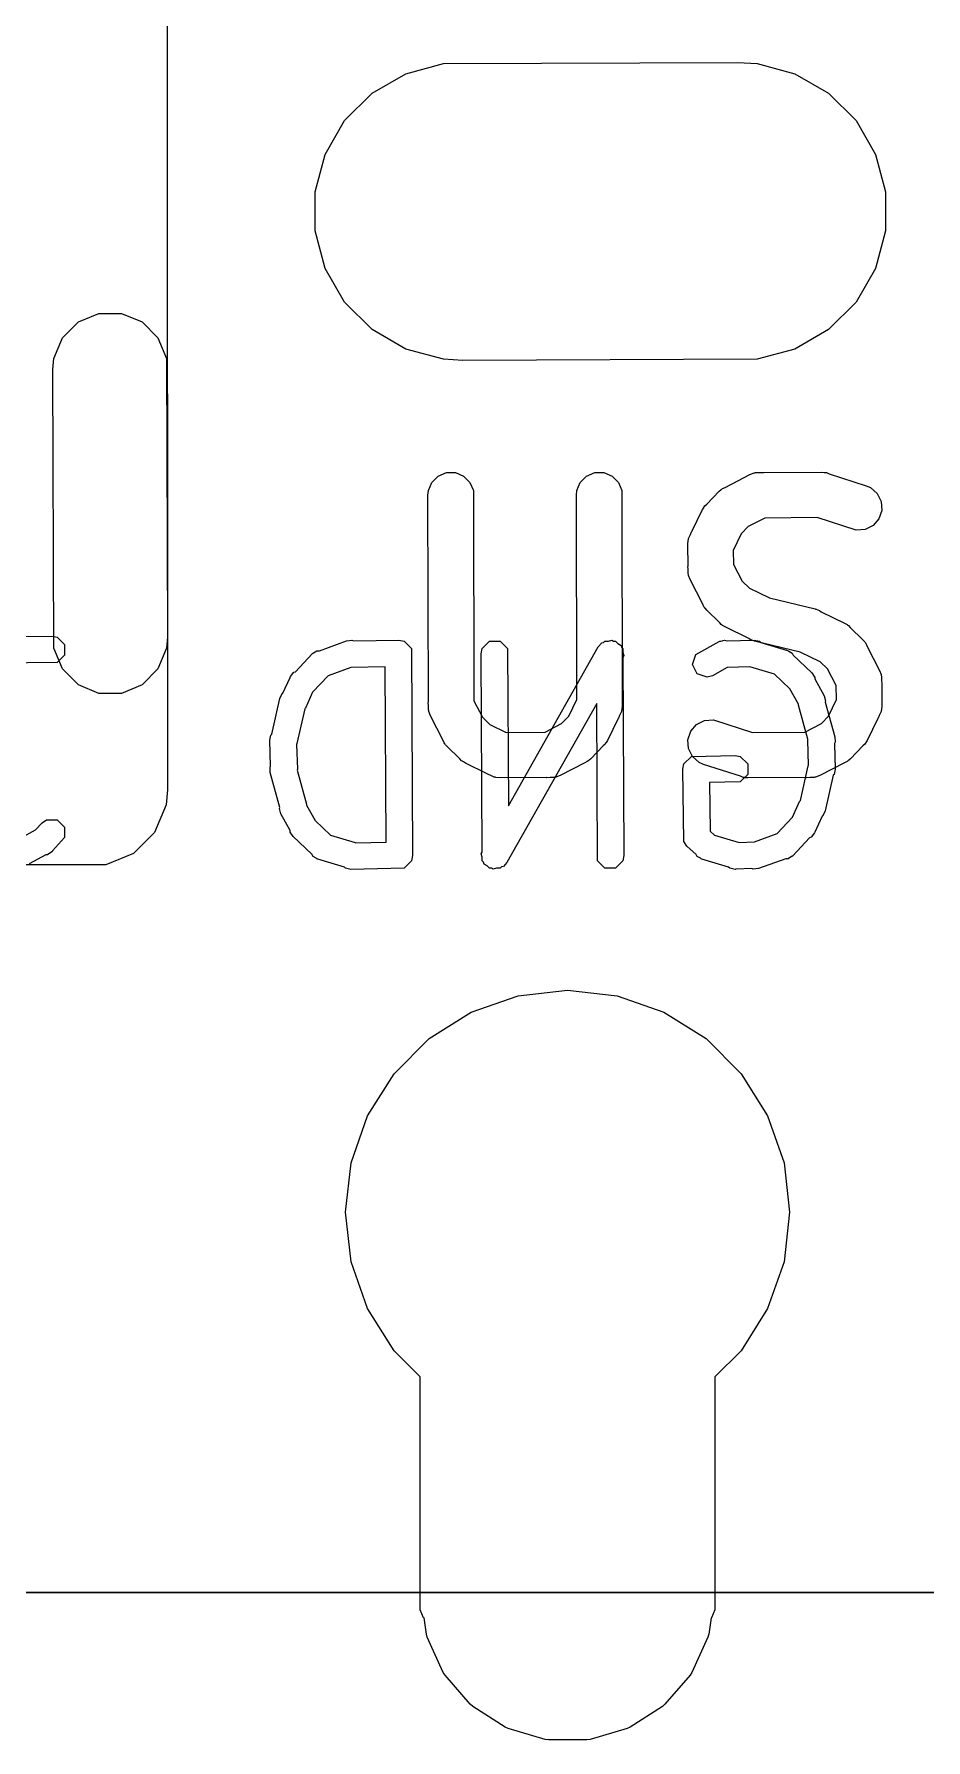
# Model space of a CAD drawing. Extents: x 138 to 258, y -115 to -93.
# Drawn here: x 151.8 to 154.77, y -114.38 to -108.71 of the extents above; entities that cross this region are included whole.
import ezdxf

# ---------------------------------------------------------------- set-up
doc = ezdxf.new("R2010")
doc.units = 0
doc.layers.add('BLACK', color=7, linetype='CONTINUOUS')

msp = doc.modelspace()

# ---------------------------------------------------------------- linework, layer by layer
at = {"layer": 'BLACK', "linetype": 'CONTINUOUS'}
for p, q in [((152.242719, -98.731047), (152.2476, -111.2266)), ((153.039857, -108.846002), (153.16475, -108.812537)), ((153.039857, -108.846002), (153.16475, -108.812537)), ((153.16475, -108.812537), (154.1438, -108.8083)), ((153.16475, -108.812537), (154.1438, -108.8083)), ((154.1438, -108.8083), (154.20845, -108.812537)), ((154.1438, -108.8083), (154.20845, -108.812537)), ((154.20845, -108.812537), (154.333343, -108.846002)), ((154.20845, -108.812537), (154.333343, -108.846002)), ((152.92788, -108.910652), (153.039857, -108.846002)), ((152.92788, -108.910652), (153.039857, -108.846002)), ((154.333343, -108.846002), (154.44532, -108.910652)), ((154.333343, -108.846002), (154.44532, -108.910652)), ((152.836452, -109.00208), (152.92788, -108.910652)), ((152.836452, -109.00208), (152.92788, -108.910652)), ((154.44532, -108.910652), (154.536748, -109.00208)), ((154.44532, -108.910652), (154.536748, -109.00208)), ((152.771802, -109.114057), (152.836452, -109.00208)), ((152.771802, -109.114057), (152.836452, -109.00208)), ((154.536748, -109.00208), (154.601398, -109.114057)), ((154.536748, -109.00208), (154.601398, -109.114057)), ((152.738337, -109.23895), (152.771802, -109.114057)), ((152.738337, -109.23895), (152.771802, -109.114057)), ((154.601398, -109.114057), (154.634863, -109.23895)), ((154.601398, -109.114057), (154.634863, -109.23895)), ((152.738337, -109.36825), (152.738337, -109.23895)), ((152.738337, -109.36825), (152.738337, -109.23895)), ((154.634863, -109.23895), (154.634863, -109.36825)), ((154.634863, -109.23895), (154.634863, -109.36825)), ((152.771802, -109.493143), (152.738337, -109.36825)), ((152.771802, -109.493143), (152.738337, -109.36825)), ((154.634863, -109.36825), (154.601398, -109.493143)), ((154.634863, -109.36825), (154.601398, -109.493143)), ((152.836452, -109.60512), (152.771802, -109.493143)), ((152.836452, -109.60512), (152.771802, -109.493143)), ((154.601398, -109.493143), (154.536748, -109.60512)), ((154.601398, -109.493143), (154.536748, -109.60512)), ((152.92788, -109.696548), (152.836452, -109.60512)), ((152.92788, -109.696548), (152.836452, -109.60512)), ((154.536748, -109.60512), (154.44532, -109.696548)), ((154.536748, -109.60512), (154.44532, -109.696548)), ((151.898705, -109.723764), (151.951264, -109.671205)), ((151.951264, -109.671205), (152.019935, -109.64276)), ((152.019935, -109.64276), (152.094265, -109.64276)), ((152.094265, -109.64276), (152.162936, -109.671205)), ((152.162936, -109.671205), (152.215495, -109.723764)), ((151.87026, -109.792435), (151.898705, -109.723764)), ((152.215495, -109.723764), (152.24394, -109.792435)), ((153.039857, -109.761198), (152.92788, -109.696548)), ((153.039857, -109.761198), (152.92788, -109.696548)), ((154.44532, -109.696548), (154.333343, -109.761198)), ((154.44532, -109.696548), (154.333343, -109.761198)), ((151.8666, -109.8296), (151.87026, -109.792435)), ((152.24394, -109.792435), (152.2476, -110.7186)), ((153.16475, -109.794663), (153.039857, -109.761198)), ((153.16475, -109.794663), (153.039857, -109.761198)), ((153.2294, -109.7989), (153.16475, -109.794663)), ((153.2294, -109.7989), (153.16475, -109.794663)), ((154.20845, -109.794663), (153.2294, -109.7989)), ((154.20845, -109.794663), (153.2294, -109.7989)), ((154.333343, -109.761198), (154.20845, -109.794663)), ((154.333343, -109.761198), (154.20845, -109.794663)), ((151.87026, -110.755765), (151.8666, -109.8296)), ((153.115083, -110.231727), (153.126461, -110.204259)), ((153.126461, -110.204259), (153.147485, -110.183235)), ((153.147485, -110.183235), (153.174953, -110.171857)), ((153.174953, -110.171857), (153.204685, -110.171857)), ((153.204685, -110.171857), (153.232153, -110.183235)), ((153.232153, -110.183235), (153.253177, -110.204259)), ((153.253177, -110.204259), (153.264555, -110.231727)), ((153.608568, -110.231727), (153.619946, -110.204259)), ((153.619946, -110.204259), (153.64097, -110.183235)), ((153.64097, -110.183235), (153.668438, -110.171857)), ((153.668438, -110.171857), (153.69817, -110.171857)), ((153.69817, -110.171857), (153.725638, -110.183235)), ((153.725638, -110.183235), (153.746662, -110.204259)), ((153.746662, -110.204259), (153.75804, -110.231727)), ((154.101982, -110.220776), (154.183836, -110.178438)), ((154.183836, -110.178438), (154.197788, -110.173099)), ((154.197788, -110.173099), (154.200517, -110.172905)), ((154.200517, -110.172905), (154.203048, -110.171857)), ((154.203048, -110.171857), (154.216529, -110.171767)), ((154.216529, -110.171767), (154.227444, -110.170992)), ((154.227444, -110.170992), (154.229511, -110.171681)), ((154.229511, -110.171681), (154.423533, -110.170393)), ((154.423533, -110.170393), (154.431055, -110.171133)), ((154.431055, -110.171133), (154.433064, -110.170991)), ((154.433064, -110.170991), (154.434586, -110.171481)), ((154.434586, -110.171481), (154.438399, -110.171857)), ((154.438399, -110.171857), (154.44766, -110.175693)), ((154.44766, -110.175693), (154.571001, -110.215428)), ((153.113619, -110.246593), (153.115083, -110.231727)), ((153.115027, -110.933737), (153.113619, -110.246593)), ((153.264555, -110.231727), (153.265986, -110.929853)), ((153.607104, -110.246593), (153.608568, -110.231727)), ((153.608495, -110.925395), (153.607104, -110.246593)), ((153.75804, -110.231727), (153.759504, -110.945698)), ((154.040648, -110.276654), (154.081784, -110.233836)), ((154.081784, -110.233836), (154.087625, -110.229042)), ((154.087625, -110.229042), (154.088946, -110.227519)), ((154.088946, -110.227519), (154.090392, -110.22677)), ((154.090392, -110.22677), (154.09333, -110.22436)), ((154.09333, -110.22436), (154.101982, -110.220776)), ((154.571001, -110.215428), (154.584641, -110.221517)), ((154.584641, -110.221517), (154.607102, -110.240998)), ((154.607102, -110.240998), (154.620398, -110.267591)), ((153.991202, -110.367613), (154.026388, -110.294763)), ((154.026388, -110.294763), (154.030412, -110.288368)), ((154.030412, -110.288368), (154.031184, -110.286507)), ((154.031184, -110.286507), (154.032346, -110.285296)), ((154.032346, -110.285296), (154.034345, -110.282122)), ((154.034345, -110.282122), (154.040648, -110.276654)), ((154.622506, -110.297248), (154.613104, -110.325454)), ((154.620398, -110.267591), (154.622506, -110.297248)), ((153.986505, -110.377337), (153.990061, -110.368755)), ((153.990061, -110.368755), (153.991202, -110.367613)), ((154.155079, -110.375794), (154.128671, -110.430472)), ((154.178638, -110.351271), (154.155079, -110.375794)), ((154.233901, -110.322686), (154.178638, -110.351271)), ((154.407662, -110.321533), (154.233901, -110.322686)), ((154.537374, -110.363319), (154.407662, -110.321533)), ((154.56703, -110.361211), (154.537374, -110.363319)), ((154.593624, -110.347914), (154.56703, -110.361211)), ((154.613104, -110.325454), (154.593624, -110.347914)), ((153.977219, -110.411089), (153.978683, -110.396223)), ((153.978293, -110.482378), (153.977219, -110.411089)), ((153.978683, -110.396223), (153.979731, -110.393692)), ((153.979731, -110.393692), (153.979925, -110.390963)), ((153.979925, -110.390963), (153.986505, -110.377337)), ((154.128671, -110.430472), (154.129373, -110.477079)), ((153.977818, -110.483806), (153.978293, -110.482378)), ((153.978449, -110.492689), (153.977818, -110.483806)), ((154.129373, -110.477079), (154.158097, -110.532612)), ((153.978683, -110.508202), (153.978449, -110.492689)), ((153.979731, -110.510732), (153.978683, -110.508202)), ((153.979925, -110.513462), (153.979731, -110.510732)), ((153.985264, -110.527414), (153.979925, -110.513462)), ((154.027596, -110.609255), (153.985264, -110.527414)), ((154.158097, -110.532612), (154.182619, -110.55617)), ((154.182619, -110.55617), (154.249437, -110.588441)), ((154.249437, -110.588441), (154.400891, -110.62503)), ((154.031184, -110.617918), (154.027596, -110.609255)), ((154.033598, -110.62086), (154.031184, -110.617918)), ((154.034345, -110.622303), (154.033598, -110.62086)), ((154.035864, -110.62362), (154.034345, -110.622303)), ((154.040661, -110.629465), (154.035864, -110.62362)), ((154.083477, -110.670599), (154.040661, -110.629465)), ((154.400891, -110.62503), (154.401988, -110.625422)), ((154.401988, -110.625422), (154.402535, -110.625461)), ((154.402535, -110.625461), (154.403779, -110.626061)), ((154.403779, -110.626061), (154.414958, -110.630056)), ((154.414958, -110.630056), (154.420404, -110.634091)), ((154.420404, -110.634091), (154.498735, -110.671924)), ((151.447305, -110.718458), (151.863048, -110.715114)), ((151.863048, -110.715114), (151.880544, -110.718594)), ((154.088947, -110.676906), (154.083477, -110.670599)), ((154.092122, -110.678904), (154.088947, -110.676906)), ((154.09333, -110.680065), (154.092122, -110.678904)), ((154.095187, -110.680834), (154.09333, -110.680065)), ((154.101589, -110.684864), (154.095187, -110.680834)), ((154.179923, -110.722697), (154.101589, -110.684864)), ((154.498735, -110.671924), (154.505133, -110.675951)), ((154.505133, -110.675951), (154.506991, -110.676721)), ((154.506991, -110.676721), (154.508198, -110.67788)), ((154.508198, -110.67788), (154.511376, -110.679881)), ((154.511376, -110.679881), (154.516848, -110.68619)), ((154.516848, -110.68619), (154.559662, -110.727321)), ((151.898705, -110.824436), (151.87026, -110.755765)), ((151.880544, -110.718594), (151.905288, -110.743338)), ((151.905288, -110.743338), (151.905288, -110.77833)), ((152.24394, -110.755765), (152.215495, -110.824436)), ((152.2476, -110.7186), (152.24394, -110.755765)), ((152.729154, -110.773623), (152.731057, -110.772351)), ((152.731057, -110.772351), (152.731527, -110.771412)), ((152.731527, -110.771412), (152.733598, -110.770653)), ((152.733598, -110.770653), (152.743986, -110.763712)), ((152.743986, -110.763712), (152.752549, -110.763712)), ((152.752549, -110.763712), (152.84282, -110.730647)), ((152.84282, -110.730647), (152.860518, -110.728416)), ((152.860518, -110.728416), (152.866209, -110.731261)), ((152.866209, -110.731261), (153.016934, -110.728301)), ((153.016934, -110.728301), (153.03443, -110.731781)), ((153.03443, -110.731781), (153.059174, -110.756525)), ((153.059174, -110.756525), (153.062654, -111.444581)), ((153.290528, -110.774021), (153.294008, -110.756525)), ((153.294008, -110.756525), (153.318752, -110.731781)), ((153.318752, -110.731781), (153.353744, -110.731781)), ((153.353744, -110.731781), (153.378488, -110.756525)), ((153.378488, -110.756525), (153.381131, -111.279269)), ((153.381131, -111.279269), (153.679729, -110.751338)), ((153.679729, -110.751338), (153.691431, -110.737873)), ((153.691431, -110.737873), (153.697489, -110.73622)), ((153.697489, -110.73622), (153.701929, -110.731781)), ((153.701929, -110.731781), (153.713769, -110.731781)), ((153.713769, -110.731781), (153.725191, -110.728666)), ((153.725191, -110.728666), (153.730642, -110.731781)), ((153.730642, -110.731781), (153.736921, -110.731781)), ((153.736921, -110.731781), (153.745292, -110.740152)), ((153.745292, -110.740152), (153.755573, -110.746027)), ((153.755573, -110.746027), (153.757225, -110.752085)), ((153.757225, -110.752085), (153.761665, -110.756525)), ((153.761665, -110.756525), (153.761726, -110.768588)), ((153.761726, -110.768588), (153.76478, -110.779787)), ((154.004201, -110.775996), (154.082157, -110.733128)), ((154.082157, -110.733128), (154.084364, -110.732523)), ((154.084364, -110.732523), (154.085107, -110.731781)), ((154.085107, -110.731781), (154.087323, -110.731712)), ((154.087323, -110.731712), (154.099362, -110.728416)), ((154.099362, -110.728416), (154.107402, -110.731096)), ((154.107402, -110.731096), (154.198397, -110.728301)), ((154.185366, -110.72673), (154.179923, -110.722697)), ((154.196536, -110.730721), (154.185366, -110.72673)), ((154.197789, -110.731326), (154.196536, -110.730721)), ((154.198338, -110.731365), (154.197789, -110.731326)), ((154.199433, -110.731756), (154.198338, -110.731365)), ((154.198397, -110.728301), (154.215893, -110.731781)), ((154.350887, -110.768344), (154.199433, -110.731756)), ((154.215893, -110.731781), (154.220008, -110.735896)), ((154.220008, -110.735896), (154.308649, -110.762578)), ((154.308649, -110.762578), (154.310638, -110.763712)), ((154.310638, -110.763712), (154.311688, -110.763712)), ((154.311688, -110.763712), (154.313316, -110.765238)), ((154.313316, -110.765238), (154.324147, -110.771412)), ((154.324147, -110.771412), (154.327892, -110.778903)), ((154.4177, -110.800614), (154.350887, -110.768344)), ((154.559662, -110.727321), (154.564458, -110.733165)), ((154.564458, -110.733165), (154.565979, -110.734484)), ((154.565979, -110.734484), (154.566725, -110.735927)), ((154.566725, -110.735927), (154.569139, -110.738868)), ((154.569139, -110.738868), (154.572724, -110.747526)), ((154.572724, -110.747526), (154.61506, -110.829373)), ((151.880544, -110.803074), (151.544881, -110.805774)), ((151.905288, -110.77833), (151.880544, -110.803074)), ((151.951264, -110.876995), (151.898705, -110.824436)), ((152.215495, -110.824436), (152.162936, -110.876995)), ((152.673034, -110.833485), (152.729154, -110.773623)), ((152.856909, -110.819667), (152.781306, -110.84736)), ((152.857277, -110.819741), (152.856909, -110.819667)), ((152.971433, -110.817498), (152.857277, -110.819741)), ((152.974378, -111.399696), (152.971433, -110.817498)), ((153.293863, -111.433562), (153.290528, -110.774021)), ((153.76478, -110.779787), (153.761809, -110.785039)), ((153.761809, -110.785039), (153.765145, -111.444581)), ((153.993135, -110.809193), (154.004201, -110.775996)), ((154.008784, -110.840491), (153.993135, -110.809193)), ((154.108822, -110.819549), (154.059186, -110.846845)), ((154.183685, -110.81725), (154.108822, -110.819549)), ((154.183939, -110.817395), (154.183685, -110.81725)), ((154.265898, -110.842065), (154.183939, -110.817395)), ((154.327892, -110.778903), (154.390383, -110.837486)), ((154.442226, -110.824175), (154.4177, -110.800614)), ((154.470949, -110.879705), (154.442226, -110.824175)), ((152.019935, -110.90544), (151.951264, -110.876995)), ((152.162936, -110.876995), (152.094265, -110.90544)), ((152.631653, -110.90484), (152.65538, -110.852348)), ((152.65538, -110.852318), (152.655406, -110.852289)), ((152.65538, -110.852348), (152.65538, -110.852318)), ((152.655406, -110.852289), (152.656727, -110.849368)), ((152.656727, -110.849368), (152.667664, -110.835276)), ((152.667664, -110.835276), (152.673034, -110.833485)), ((152.781306, -110.84736), (152.730196, -110.90188)), ((154.041981, -110.851557), (154.008784, -110.840491)), ((154.059186, -110.846845), (154.041981, -110.851557)), ((154.317109, -110.890073), (154.265898, -110.842065)), ((154.390383, -110.837486), (154.400294, -110.852318)), ((154.400294, -110.852318), (154.400294, -110.857614)), ((154.400294, -110.857614), (154.430878, -110.913232)), ((154.471651, -110.926314), (154.470949, -110.879705)), ((154.61506, -110.829373), (154.620398, -110.843324)), ((154.620398, -110.843324), (154.620592, -110.846054)), ((154.620592, -110.846054), (154.62164, -110.848584)), ((154.62164, -110.848584), (154.621873, -110.864085)), ((154.621873, -110.864085), (154.622506, -110.872981)), ((154.622506, -110.872981), (154.622029, -110.87441)), ((154.622029, -110.87441), (154.623104, -110.945698)), ((152.094265, -110.90544), (152.019935, -110.90544)), ((152.594714, -111.04071), (152.621334, -110.922589)), ((152.621334, -110.922589), (152.628954, -110.90646)), ((152.628954, -110.90646), (152.631653, -110.90484)), ((152.730196, -110.90188), (152.706582, -110.954124)), ((153.114218, -110.936167), (153.115027, -110.933737)), ((153.115057, -110.947979), (153.114218, -110.936167)), ((153.265986, -110.929853), (153.294497, -110.984975)), ((153.674541, -110.939332), (153.375944, -111.467264)), ((153.581643, -110.980991), (153.608495, -110.925395)), ((153.677185, -111.462077), (153.674541, -110.939332)), ((154.317161, -110.890261), (154.317109, -110.890073)), ((154.345484, -110.941766), (154.317161, -110.890261)), ((154.34563, -110.944767), (154.345484, -110.941766)), ((154.430878, -110.913232), (154.43559, -110.930437)), ((154.43559, -110.930437), (154.434341, -110.934181)), ((154.434341, -110.934181), (154.466272, -111.050315)), ((154.445243, -110.980992), (154.471651, -110.926314)), ((152.704052, -110.957383), (152.678112, -111.072493)), ((152.706582, -110.954124), (152.704052, -110.957383)), ((153.115083, -110.960564), (153.115057, -110.947979)), ((153.116131, -110.963094), (153.115083, -110.960564)), ((153.116325, -110.965824), (153.116131, -110.963094)), ((153.121663, -110.979775), (153.116325, -110.965824)), ((153.163997, -111.061621), (153.121663, -110.979775)), ((153.294497, -110.984975), (153.319019, -111.008532)), ((153.558084, -111.005515), (153.581643, -110.980991)), ((153.74552, -110.989173), (153.710335, -111.062024)), ((153.746662, -110.988032), (153.74552, -110.989173)), ((153.750217, -110.979449), (153.746662, -110.988032)), ((153.756798, -110.965824), (153.750217, -110.979449)), ((153.756991, -110.963094), (153.756798, -110.965824)), ((153.75804, -110.960564), (153.756991, -110.963094)), ((153.759504, -110.945698), (153.75804, -110.960564)), ((154.006699, -111.008873), (154.033293, -110.995576)), ((154.033293, -110.995576), (154.062949, -110.993468)), ((154.062949, -110.993468), (154.192659, -111.035252)), ((154.376827, -111.058235), (154.34563, -110.944767)), ((154.421686, -111.005514), (154.445243, -110.980992)), ((154.609122, -110.989171), (154.573937, -111.062023)), ((154.610262, -110.988032), (154.609122, -110.989171)), ((154.613813, -110.979459), (154.610262, -110.988032)), ((154.620399, -110.965823), (154.613813, -110.979459)), ((154.620593, -110.963091), (154.620399, -110.965823)), ((154.62164, -110.960564), (154.620593, -110.963091)), ((154.623104, -110.945698), (154.62164, -110.960564)), ((152.588037, -111.061404), (152.591517, -111.043908)), ((152.591517, -111.043908), (152.594714, -111.04071)), ((153.319019, -111.008532), (153.374179, -111.035173)), ((153.374179, -111.035173), (153.502774, -111.034123)), ((153.502774, -111.034123), (153.558084, -111.005515)), ((153.977817, -111.05954), (153.987219, -111.031334)), ((153.987219, -111.031334), (154.006699, -111.008873)), ((154.192659, -111.035252), (154.366421, -111.034099)), ((154.366421, -111.034099), (154.421686, -111.005514)), ((154.466272, -111.050315), (154.467139, -111.068133)), ((152.590663, -111.14692), (152.588037, -111.061404)), ((152.678112, -111.072493), (152.67695, -111.074951)), ((152.67695, -111.074951), (152.679477, -111.157198)), ((153.167584, -111.07028), (153.163997, -111.061621)), ((153.169996, -111.07322), (153.167584, -111.07028)), ((153.170744, -111.074665), (153.169996, -111.07322)), ((153.172263, -111.075983), (153.170744, -111.074665)), ((153.17706, -111.081828), (153.172263, -111.075983)), ((153.219879, -111.122964), (153.17706, -111.081828)), ((153.696065, -111.08014), (153.654939, -111.122951)), ((153.702378, -111.074666), (153.696065, -111.08014)), ((153.704379, -111.071485), (153.702378, -111.074666)), ((153.705538, -111.07028), (153.704379, -111.071485)), ((153.706306, -111.068424), (153.705538, -111.07028)), ((153.710335, -111.062024), (153.706306, -111.068424)), ((153.979925, -111.089196), (153.977817, -111.05954)), ((153.993222, -111.11579), (153.979925, -111.089196)), ((153.989312, -111.114958), (154.134534, -111.111478)), ((154.134534, -111.111478), (154.15203, -111.114958)), ((154.376197, -111.061404), (154.376827, -111.058235)), ((154.378723, -111.14365), (154.376197, -111.061404)), ((154.467139, -111.068133), (154.46501, -111.071681)), ((154.46501, -111.071681), (154.467637, -111.157198)), ((154.559675, -111.080132), (154.518539, -111.122952)), ((154.565979, -111.074665), (154.559675, -111.080132)), ((154.567977, -111.071489), (154.565979, -111.074665)), ((154.569139, -111.070281), (154.567977, -111.071489)), ((154.569909, -111.068421), (154.569139, -111.070281)), ((154.573937, -111.062023), (154.569909, -111.068421)), ((152.588535, -111.150469), (152.590663, -111.14692)), ((152.589402, -111.168287), (152.588535, -111.150469)), ((152.621332, -111.28442), (152.589402, -111.168287)), ((152.679477, -111.157198), (152.678846, -111.160366)), ((152.678846, -111.160366), (152.710044, -111.273835)), ((153.225347, -111.129268), (153.219879, -111.122964)), ((153.228522, -111.131266), (153.225347, -111.129268)), ((153.229731, -111.132428), (153.228522, -111.131266)), ((153.23159, -111.133198), (153.229731, -111.132428)), ((153.237989, -111.137226), (153.23159, -111.133198)), ((153.31084, -111.172411), (153.237989, -111.137226)), ((153.634731, -111.136014), (153.552886, -111.178349)), ((153.643392, -111.132428), (153.634731, -111.136014)), ((153.646332, -111.130014), (153.643392, -111.132428)), ((153.647776, -111.129268), (153.646332, -111.130014)), ((153.649094, -111.127747), (153.647776, -111.129268)), ((153.654939, -111.122951), (153.649094, -111.127747)), ((153.961088, -111.157198), (153.964568, -111.139702)), ((153.964568, -111.398214), (153.961088, -111.157198)), ((153.964568, -111.139702), (153.989312, -111.114958)), ((154.015683, -111.13527), (153.993222, -111.11579)), ((154.029323, -111.14136), (154.015683, -111.13527)), ((154.152661, -111.181092), (154.029323, -111.14136)), ((154.15203, -111.114958), (154.176774, -111.139702)), ((154.176774, -111.139702), (154.176774, -111.174694)), ((154.351621, -111.261217), (154.377562, -111.146109)), ((154.377562, -111.146109), (154.378723, -111.14365)), ((154.498332, -111.136014), (154.416486, -111.178349)), ((154.467637, -111.157198), (154.464157, -111.174694)), ((154.506991, -111.132428), (154.498332, -111.136014)), ((154.509931, -111.130015), (154.506991, -111.132428)), ((154.511376, -111.129268), (154.509931, -111.130015)), ((154.512694, -111.127748), (154.511376, -111.129268)), ((154.518539, -111.122952), (154.512694, -111.127748)), ((153.31198, -111.173551), (153.31084, -111.172411)), ((153.320552, -111.177102), (153.31198, -111.173551)), ((153.334189, -111.183688), (153.320552, -111.177102)), ((153.33692, -111.183882), (153.334189, -111.183688)), ((153.339448, -111.184929), (153.33692, -111.183882)), ((153.354314, -111.186393), (153.339448, -111.184929)), ((153.507328, -111.185144), (153.354314, -111.186393)), ((153.509278, -111.185794), (153.507328, -111.185144)), ((153.519866, -111.185041), (153.509278, -111.185794)), ((153.533675, -111.184929), (153.519866, -111.185041)), ((153.536205, -111.18388), (153.533675, -111.184929)), ((153.538935, -111.183687), (153.536205, -111.18388)), ((153.552886, -111.178349), (153.538935, -111.183687)), ((154.15203, -111.199438), (154.049945, -111.201884)), ((154.049945, -111.201884), (154.052279, -111.363508)), ((154.176774, -111.174694), (154.15203, -111.199438)), ((154.161924, -111.184929), (154.152661, -111.181092)), ((154.165737, -111.185304), (154.161924, -111.184929)), ((154.16726, -111.185795), (154.165737, -111.185304)), ((154.169268, -111.185652), (154.16726, -111.185795)), ((154.17679, -111.186393), (154.169268, -111.185652)), ((154.37081, -111.185104), (154.17679, -111.186393)), ((154.372878, -111.185794), (154.37081, -111.185104)), ((154.383793, -111.185018), (154.372878, -111.185794)), ((154.397275, -111.184929), (154.383793, -111.185018)), ((154.399805, -111.18388), (154.397275, -111.184929)), ((154.402535, -111.183687), (154.399805, -111.18388)), ((154.416486, -111.178349), (154.402535, -111.183687)), ((154.460959, -111.177891), (154.43434, -111.296013)), ((154.464157, -111.174694), (154.460959, -111.177891)), ((152.242719, -111.276153), (152.204793, -111.367715)), ((152.2476, -111.2266), (152.242719, -111.276153)), ((152.710044, -111.273835), (152.710189, -111.276835)), ((152.710189, -111.276835), (152.738513, -111.328341)), ((154.325477, -111.316722), (154.349092, -111.264477)), ((154.349092, -111.264477), (154.351621, -111.261217)), ((151.808978, -111.3595), (151.830719, -111.335203)), ((151.830719, -111.335203), (151.845551, -111.325292)), ((151.845551, -111.325292), (151.880544, -111.325291)), ((151.880544, -111.325291), (151.905287, -111.350034)), ((152.620084, -111.288165), (152.621332, -111.28442)), ((152.624796, -111.30537), (152.620084, -111.288165)), ((152.65538, -111.360987), (152.624796, -111.30537)), ((152.738513, -111.328341), (152.738564, -111.328528)), ((152.738564, -111.328528), (152.789775, -111.376536)), ((154.274366, -111.371241), (154.325477, -111.316722)), ((154.42402, -111.313761), (154.400294, -111.366252)), ((154.42672, -111.312142), (154.42402, -111.313761)), ((154.43434, -111.296013), (154.42672, -111.312142)), ((151.761198, -111.385774), (151.808978, -111.3595)), ((151.905288, -111.385027), (151.865708, -111.429262)), ((151.905287, -111.350034), (151.905288, -111.385027)), ((152.204793, -111.367715), (152.134715, -111.437793)), ((152.65538, -111.366284), (152.65538, -111.360987)), ((152.665291, -111.381116), (152.65538, -111.366284)), ((152.727781, -111.439698), (152.665291, -111.381116)), ((152.789775, -111.376536), (152.871735, -111.401207)), ((154.052279, -111.363508), (154.066741, -111.376449)), ((154.066741, -111.376449), (154.148314, -111.401003)), ((154.198764, -111.398934), (154.274366, -111.371241)), ((154.382639, -111.385116), (154.32652, -111.444979)), ((154.38801, -111.383326), (154.382639, -111.385116)), ((154.398947, -111.369233), (154.38801, -111.383326)), ((154.400266, -111.366312), (154.398947, -111.369233)), ((154.400294, -111.366284), (154.400266, -111.366312)), ((154.400294, -111.366252), (154.400294, -111.366284)), ((151.843318, -111.441702), (151.7877, -111.472287)), ((151.848614, -111.441702), (151.843318, -111.441702)), ((151.863446, -111.431791), (151.848614, -111.441702)), ((151.865483, -111.429513), (151.863446, -111.431791)), ((151.865656, -111.429419), (151.865483, -111.429513)), ((151.865708, -111.429262), (151.865656, -111.429419)), ((152.134715, -111.437793), (152.043153, -111.475719)), ((152.731527, -111.44719), (152.727781, -111.439698)), ((152.742357, -111.453363), (152.731527, -111.44719)), ((152.871735, -111.401207), (152.872593, -111.401696)), ((152.872593, -111.401696), (152.974378, -111.399696)), ((153.062654, -111.444581), (153.059174, -111.462077)), ((153.290893, -111.438815), (153.293863, -111.433562)), ((153.293946, -111.450013), (153.290893, -111.438815)), ((153.294008, -111.462077), (153.293946, -111.450013)), ((153.765145, -111.444581), (153.761665, -111.462077)), ((153.964568, -111.398215), (153.964568, -111.398214)), ((153.974479, -111.413047), (153.964568, -111.398215)), ((154.005663, -111.440949), (153.974479, -111.413047)), ((154.008784, -111.44719), (154.005663, -111.440949)), ((154.019403, -111.453243), (154.008784, -111.44719)), ((154.148314, -111.401003), (154.198397, -111.398861)), ((154.198397, -111.398861), (154.198764, -111.398934)), ((154.322075, -111.447948), (154.311688, -111.45489)), ((154.324147, -111.44719), (154.322075, -111.447948)), ((154.324616, -111.44625), (154.324147, -111.44719)), ((154.32652, -111.444979), (154.324616, -111.44625)), ((152.043153, -111.475719), (141.4526, -111.4806)), ((152.743986, -111.45489), (152.742357, -111.453363)), ((152.745036, -111.45489), (152.743986, -111.45489)), ((152.747025, -111.456024), (152.745036, -111.45489)), ((152.835665, -111.482705), (152.747025, -111.456024)), ((152.839781, -111.486821), (152.835665, -111.482705)), ((152.857277, -111.490301), (152.839781, -111.486821)), ((153.03443, -111.486821), (152.857277, -111.490301)), ((153.059174, -111.462077), (153.03443, -111.486821)), ((153.298447, -111.466516), (153.294008, -111.462077)), ((153.3001, -111.472575), (153.298447, -111.466516)), ((153.31038, -111.478449), (153.3001, -111.472575)), ((153.318752, -111.486821), (153.31038, -111.478449)), ((153.325031, -111.486821), (153.318752, -111.486821)), ((153.330482, -111.489936), (153.325031, -111.486821)), ((153.341904, -111.486821), (153.330482, -111.489936)), ((153.353744, -111.486821), (153.341904, -111.486821)), ((153.358183, -111.482381), (153.353744, -111.486821)), ((153.364242, -111.480729), (153.358183, -111.482381)), ((153.375944, -111.467264), (153.364242, -111.480729)), ((153.701929, -111.486821), (153.677185, -111.462077)), ((153.736921, -111.486821), (153.701929, -111.486821)), ((153.761665, -111.462077), (153.736921, -111.486821)), ((154.021244, -111.45489), (154.019403, -111.453243)), ((154.022293, -111.45489), (154.021244, -111.45489)), ((154.024282, -111.456024), (154.022293, -111.45489)), ((154.112922, -111.482705), (154.024282, -111.456024)), ((154.117038, -111.486821), (154.112922, -111.482705)), ((154.134534, -111.490301), (154.117038, -111.486821)), ((154.137706, -111.490165), (154.134534, -111.490301)), ((154.137775, -111.490186), (154.137706, -111.490165)), ((154.137826, -111.49016), (154.137775, -111.490186)), ((154.19059, -111.487903), (154.137826, -111.49016)), ((154.195156, -111.490186), (154.19059, -111.487903)), ((154.212855, -111.487955), (154.195156, -111.490186)), ((154.303125, -111.45489), (154.212855, -111.487955)), ((154.311688, -111.45489), (154.303125, -111.45489)), ((153.413637, -111.910406), (153.57788, -111.8919)), ((153.413637, -111.910406), (153.57788, -111.8919)), ((153.57788, -111.8919), (153.742123, -111.910406)), ((153.57788, -111.8919), (153.742123, -111.910406)), ((153.25763, -111.964995), (153.413637, -111.910406)), ((153.25763, -111.964995), (153.413637, -111.910406)), ((153.742123, -111.910406), (153.89813, -111.964995)), ((153.742123, -111.910406), (153.89813, -111.964995)), ((153.117682, -112.05293), (153.25763, -111.964995)), ((153.117682, -112.05293), (153.25763, -111.964995)), ((153.89813, -111.964995), (154.038078, -112.05293)), ((153.89813, -111.964995), (154.038078, -112.05293)), ((153.00081, -112.169802), (153.117682, -112.05293)), ((153.00081, -112.169802), (153.117682, -112.05293)), ((154.038078, -112.05293), (154.15495, -112.169802)), ((154.038078, -112.05293), (154.15495, -112.169802)), ((152.912875, -112.30975), (153.00081, -112.169802)), ((152.912875, -112.30975), (153.00081, -112.169802)), ((154.15495, -112.169802), (154.242885, -112.30975)), ((154.15495, -112.169802), (154.242885, -112.30975)), ((152.858286, -112.465757), (152.912875, -112.30975)), ((152.858286, -112.465757), (152.912875, -112.30975)), ((154.242885, -112.30975), (154.297474, -112.465757)), ((154.242885, -112.30975), (154.297474, -112.465757)), ((152.83978, -112.63), (152.858286, -112.465757)), ((152.83978, -112.63), (152.858286, -112.465757)), ((154.297474, -112.465757), (154.31598, -112.63)), ((154.297474, -112.465757), (154.31598, -112.63)), ((152.858286, -112.794243), (152.83978, -112.63)), ((152.858286, -112.794243), (152.83978, -112.63)), ((154.31598, -112.63), (154.297474, -112.794243)), ((154.31598, -112.63), (154.297474, -112.794243)), ((152.912875, -112.95025), (152.858286, -112.794243)), ((152.912875, -112.95025), (152.858286, -112.794243)), ((154.297474, -112.794243), (154.242885, -112.95025)), ((154.297474, -112.794243), (154.242885, -112.95025)), ((153.00081, -113.090198), (152.912875, -112.95025)), ((153.00081, -113.090198), (152.912875, -112.95025)), ((154.242885, -112.95025), (154.15495, -113.090198)), ((154.242885, -112.95025), (154.15495, -113.090198)), ((153.08798, -113.177368), (153.00081, -113.090198)), ((153.08798, -113.177368), (153.00081, -113.090198)), ((154.15495, -113.090198), (154.06778, -113.177368)), ((154.15495, -113.090198), (154.06778, -113.177368)), ((153.08798, -113.9508), (153.08798, -113.177368)), ((153.08798, -113.9508), (153.08798, -113.177368)), ((154.06778, -113.177368), (154.06778, -113.9508)), ((154.06778, -113.177368), (154.06778, -113.9508)), ((157.073503, -113.894773), (139.9286, -113.89487)), ((139.928696, -113.892426), (157.0736, -113.89233)), ((153.099139, -113.977741), (153.08798, -113.9508)), ((153.099139, -113.977741), (153.08798, -113.9508)), ((153.100656, -113.978369), (153.099139, -113.977741)), ((153.100656, -113.978369), (153.099139, -113.977741)), ((153.108396, -114.032202), (153.100656, -113.978369)), ((153.108396, -114.032202), (153.100656, -113.978369)), ((154.055103, -113.978369), (154.047364, -114.032202)), ((154.055103, -113.978369), (154.047364, -114.032202)), ((154.056621, -113.977741), (154.055103, -113.978369)), ((154.056621, -113.977741), (154.055103, -113.978369)), ((154.06778, -113.9508), (154.056621, -113.977741)), ((154.06778, -113.9508), (154.056621, -113.977741)), ((153.111451, -114.042607), (153.108396, -114.032202)), ((153.111451, -114.042607), (153.108396, -114.032202)), ((153.164659, -114.159115), (153.111451, -114.042607)), ((153.164659, -114.159115), (153.111451, -114.042607)), ((154.044309, -114.042607), (153.991101, -114.159115)), ((154.044309, -114.042607), (153.991101, -114.159115)), ((154.047364, -114.032202), (154.044309, -114.042607)), ((154.047364, -114.032202), (154.044309, -114.042607)), ((153.170522, -114.168238), (153.164659, -114.159115)), ((153.170522, -114.168238), (153.164659, -114.159115)), ((153.254399, -114.265037), (153.170522, -114.168238)), ((153.254399, -114.265037), (153.170522, -114.168238)), ((153.985238, -114.168238), (153.901361, -114.265037)), ((153.985238, -114.168238), (153.901361, -114.265037)), ((153.991101, -114.159115), (153.985238, -114.168238)), ((153.991101, -114.159115), (153.985238, -114.168238)), ((153.262595, -114.272139), (153.254399, -114.265037)), ((153.262595, -114.272139), (153.254399, -114.265037)), ((153.370345, -114.341386), (153.262595, -114.272139)), ((153.370345, -114.341386), (153.262595, -114.272139)), ((153.893165, -114.272139), (153.785415, -114.341386)), ((153.893165, -114.272139), (153.785415, -114.341386)), ((153.901361, -114.265037), (153.893165, -114.272139)), ((153.901361, -114.265037), (153.893165, -114.272139)), ((153.380209, -114.345891), (153.370345, -114.341386)), ((153.380209, -114.345891), (153.370345, -114.341386)), ((153.785415, -114.341386), (153.775551, -114.345891)), ((153.785415, -114.341386), (153.775551, -114.345891)), ((153.503104, -114.381977), (153.380209, -114.345891)), ((153.503104, -114.381977), (153.380209, -114.345891)), ((153.513838, -114.38352), (153.503104, -114.381977)), ((153.513838, -114.38352), (153.503104, -114.381977)), ((153.641922, -114.38352), (153.513838, -114.38352)), ((153.641922, -114.38352), (153.513838, -114.38352)), ((153.652656, -114.381977), (153.641922, -114.38352)), ((153.652656, -114.381977), (153.641922, -114.38352)), ((153.775551, -114.345891), (153.652656, -114.381977)), ((153.775551, -114.345891), (153.652656, -114.381977))]:
    msp.add_line(p, q, dxfattribs=at)

doc.saveas('drawing.dxf')
